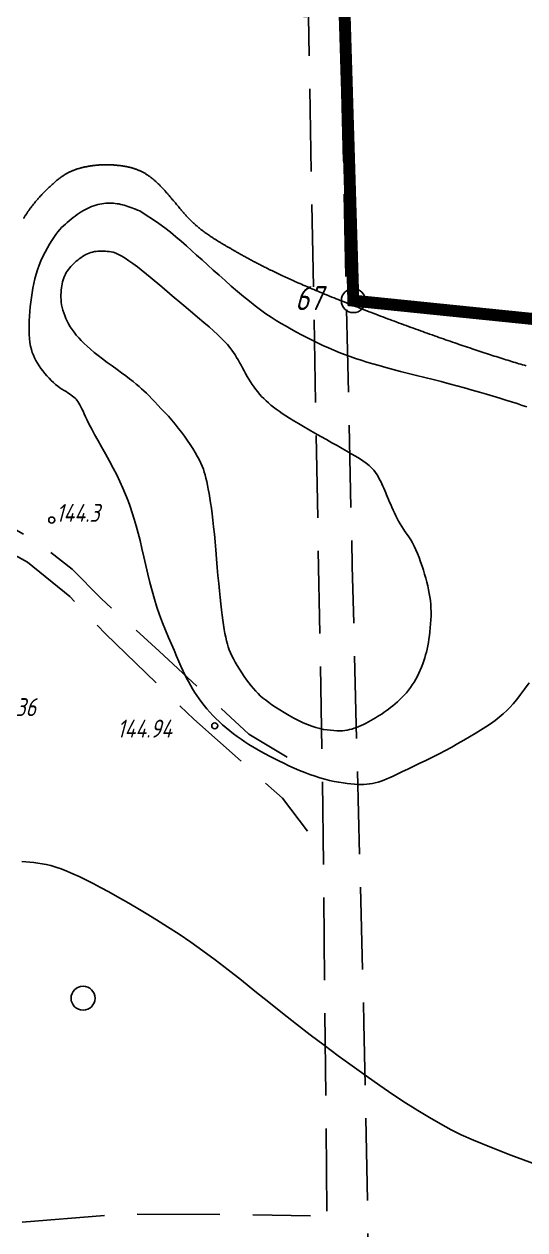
# Model space of a CAD drawing. Header units: millimetres. Extents: x 0 to 841, y 0 to 594.
# Drawn here: x 524.6 to 555, y 48.7 to 121.8 of the extents above; entities that cross this region are included whole.
import ezdxf

# ---------------------------------------------------------------- set-up
doc = ezdxf.new("R2010")
doc.units = ezdxf.units.MM
doc.linetypes.add('AHIDDEN4', pattern=[7, 5, -2])
for name, color, linetype in [('00_доповнення_топоплан', 7, 'Continuous'), ('01_Земельний_відвід_існуючий', 7, 'Continuous'), ('CONT-MNR', 7, 'Continuous'), ('СІТУАЦІЯ', 7, 'Continuous')]:
    doc.layers.add(name, color=color, linetype=linetype)
doc.styles.add('Такие дела', font='GOST_A.TTF', dxfattribs={"oblique": 15})

# ---------------------------------------------------------------- blocks, each defined once
blk = doc.blocks.new('372')
blk.add_circle((0, 0), 1)
blk = doc.blocks.new('368')
at = {"color": 0, "linetype": 'Continuous'}
blk.add_blockref('372', (0, 0), dxfattribs=at)

msp = doc.modelspace()

# ---------------------------------------------------------------- linework, layer by layer
at = {"layer": '00_доповнення_топоплан', "color": 7, "linetype": 'AHIDDEN4', "flags": 128}
for points in [[(541.533, 159.859), (541.791, 124.357), (542.674, 76.683), (543.245, 22.509)], [(545.951, 22.509), (545.192, 61.261), (544.488, 88.935), (542.934, 159.867)], [(541.718, 122.232), (527.825, 123.796), (526.773, 123.835), (525.266, 123.316), (522.811, 121.836), (512.914, 111.62), (505.821, 104.434), (505.69, 103.877), (505.969, 103.107), (507.214, 101.028), (509.081, 99.309), (512.129, 96.984), (514.099, 95.222), (517.26, 93.7), (523.207, 91.653), (525.376, 90.424), (527.504, 88.758), (529.264, 86.976), (532.776, 83.794), (538.214, 78.771), (541.837, 76.574)], [(480.369, 79.193), (489.372, 87.859), (498.928, 97.409), (501.439, 99.831), (503.071, 101.354), (503.69, 101.596), (504.362, 101.551), (505.877, 99.831), (509.725, 97.058), (511.748, 95.533), (513.881, 93.7), (516.308, 92.693), (519.88, 91.349), (522.399, 90.538), (524.794, 89.185), (527.361, 87.105), (529.527, 84.839), (534.885, 79.673), (540.254, 74.881), (541.77, 72.898)], [(480.369, 79.193), (480.326, 78.756), (480.449, 77.895), (481.696, 76.42), (485.702, 73.049), (491.375, 65.888), (492.879, 64.069), (493.81, 62.32), (494.563, 59.22), (495.205, 53.552), (496.976, 43.838), (497.212, 42.895), (497.667, 42.661), (498.383, 42.73), (503.052, 44.698), (506.454, 46.082), (511.036, 47.161), (514.076, 47.953), (517.006, 48.526), (520.508, 48.746), (523.989, 49.164), (530.43, 49.694), (536.951, 49.672), (541.958, 49.584)]]:
    msp.add_lwpolyline(points, dxfattribs=at)
at = {"layer": '00_доповнення_топоплан', "color": 30, "linetype": 'Continuous'}
for points in [[(524.551, 109.996, -0.004383), (524.643, 110.145, -0.005371), (524.731, 110.283, -0.005281), (524.824, 110.421, -0.005365), (524.919, 110.556, -0.005443), (525.015, 110.686, -0.004584), (525.117, 110.82, -0.005033), (525.213, 110.939, -0.004088), (525.319, 111.067, -0.004594), (525.415, 111.179, -0.003744), (525.522, 111.3, -0.004214), (525.618, 111.405, -0.00345), (525.725, 111.518, -0.00389), (525.821, 111.617, -0.003205), (525.926, 111.721, -0.003618), (526.02, 111.812, -0.00301), (526.12, 111.907, -0.003328), (526.211, 111.992, -0.002938), (526.303, 112.074, -0.002987), (526.394, 112.154, -0.003309), (526.478, 112.226, -0.003229), (526.565, 112.299, -0.004333), (526.642, 112.361, -0.003961), (526.726, 112.427, -0.00523), (526.8, 112.482, -0.004819), (526.88, 112.54, -0.005952), (526.952, 112.59, -0.005642), (527.029, 112.64, -0.006468), (527.1, 112.684, -0.006318), (527.175, 112.728, -0.006666), (527.247, 112.768, -0.006724), (527.32, 112.806, -0.006482), (527.395, 112.842, -0.00675), (527.467, 112.875, -0.005942), (527.545, 112.907, -0.006292), (527.619, 112.936, -0.005265), (527.7, 112.966, -0.005665), (527.776, 112.992, -0.004734), (527.86, 113.019, -0.005115), (527.939, 113.043, -0.004345), (528.025, 113.067, -0.004664), (528.106, 113.087, -0.004025), (528.194, 113.108, -0.004295), (528.277, 113.127, -0.003771), (528.366, 113.145, -0.003997), (528.45, 113.161, -0.003574), (528.54, 113.177, -0.00376), (528.625, 113.19, -0.00343), (528.715, 113.203, -0.003573), (528.801, 113.214, -0.003342), (528.889, 113.224, -0.003437), (528.975, 113.233, -0.003329), (529.063, 113.241, -0.0034), (529.149, 113.247, -0.003364), (529.236, 113.252, -0.003404), (529.321, 113.256, -0.003353), (529.407, 113.259, -0.003396), (529.493, 113.261, -0.003314), (529.578, 113.262, -0.00337), (529.663, 113.261, -0.003257), (529.749, 113.259, -0.003324), (529.833, 113.257, -0.003181), (529.919, 113.253, -0.003259), (530.002, 113.248, -0.003088), (530.088, 113.242, -0.003122), (530.172, 113.234, -0.003035), (530.254, 113.226, -0.002874), (530.342, 113.217, -0.003278), (530.423, 113.207, -0.003019), (530.511, 113.195, -0.003973), (530.591, 113.184, -0.003487), (530.681, 113.169, -0.004581), (530.76, 113.154, -0.004026), (530.85, 113.137, -0.005141), (530.93, 113.119, -0.004578), (531.019, 113.098, -0.005708), (531.098, 113.078, -0.00514), (531.185, 113.053, -0.006277), (531.264, 113.029, -0.005707), (531.35, 113, -0.006836), (531.428, 112.972, -0.006329), (531.512, 112.939, -0.007313), (531.591, 112.906, -0.007076), (531.672, 112.869, -0.007358), (531.75, 112.83, -0.007287), (531.828, 112.789, -0.006796), (531.906, 112.744, -0.007019), (531.981, 112.699, -0.006263), (532.059, 112.649, -0.006592), (532.133, 112.599, -0.005731), (532.21, 112.543, -0.006093), (532.282, 112.489, -0.005168), (532.36, 112.428, -0.005549), (532.432, 112.369, -0.004597), (532.51, 112.302, -0.004985), (532.581, 112.239, -0.004036), (532.66, 112.166, -0.004453), (532.73, 112.099, -0.003468), (532.812, 112.019, -0.003979), (532.881, 111.948, -0.002778), (532.965, 111.861, -0.003293), (533.034, 111.787, -0.002028), (533.12, 111.692, -0.002581), (533.188, 111.618, -0.001457), (533.276, 111.517, -0.001973), (533.341, 111.442, -0.00097), (533.434, 111.336, -0.00145), (533.495, 111.264, -0.000516), (533.595, 111.146, -0.000981), (533.647, 111.084, -0.000066), (533.727, 110.988, -0.000075), (533.797, 110.905, -0.000117), (533.87, 110.817, 0.000111), (533.944, 110.729, 0.000774), (533.993, 110.67, 0.000406), (534.087, 110.559, 0.001522), (534.142, 110.495, 0.00098), (534.227, 110.396, 0.00225), (534.284, 110.329, 0.001651), (534.364, 110.239, 0.002918), (534.424, 110.172, 0.002332), (534.501, 110.089, 0.003489), (534.565, 110.021, 0.002961), (534.641, 109.942, 0.003927), (534.708, 109.875, 0.003484), (534.785, 109.799, 0.0042), (534.857, 109.731, 0.00386), (534.936, 109.658, 0.004298), (535.014, 109.589, 0.004087), (535.097, 109.518, 0.004213), (535.182, 109.447, 0.004186), (535.269, 109.377, 0.003879), (535.363, 109.305, 0.003974), (535.455, 109.235, 0.003325), (535.559, 109.16, 0.003546), (535.658, 109.09, 0.002794), (535.773, 109.011, 0.003057), (535.879, 108.939, 0.002301), (536.006, 108.856, 0.002567), (536.121, 108.782, 0.001852), (536.262, 108.693, 0.002106), (536.387, 108.616, 0.001458), (536.543, 108.52, 0.001691), (536.679, 108.439, 0.00112), (536.846, 108.339, 0.001238), (536.999, 108.25, 0.000929), (537.161, 108.156, 0.000798), (537.35, 108.047, 0.001136), (537.522, 107.949, 0.000922), (537.734, 107.828, 0.001902), (537.915, 107.728, 0.001395), (538.161, 107.592, 0.002232), (538.371, 107.479, 0.001768), (538.636, 107.338, 0.002311), (538.881, 107.211, 0.001971), (539.17, 107.064, 0.002293), (539.452, 106.924, 0.002048), (539.769, 106.769, 0.002214), (540.091, 106.616, 0.002039), (540.441, 106.452, 0.002097), (540.81, 106.284, 0.002007), (541.196, 106.111, 0.00193), (541.623, 105.925, 0.001976), (542.041, 105.746, 0.001602), (542.521, 105.544, 0.001684), (542.979, 105.356, 0.001206), (543.517, 105.138, 0.001356), (543.997, 104.947, 0.001019), (544.564, 104.723, 0.001133), (545.075, 104.525, 0.000926), (545.654, 104.303, 0.000994), (546.194, 104.098, 0.000881), (546.775, 103.88, 0.000915), (547.336, 103.672, 0.00088), (547.908, 103.462, 0.000882), (548.481, 103.254, 0.000922), (549.037, 103.054, 0.000898), (549.61, 102.851, 0.001009), (550.151, 102.661, 0.000988), (550.704, 102.47, 0.001107), (551.22, 102.294, 0.001083), (551.749, 102.116, 0.001162), (552.244, 101.952, 0.001155), (552.743, 101.789, 0.001212), (553.218, 101.636, 0.001218), (553.692, 101.487, 0.001261), (554.147, 101.346, 0.001275), (554.597, 101.208, 0.0013), (555.034, 101.078, 0.001324)], [(562.923, 99.149, -0.000002), (563.276, 99.074, -0.000628)]]:
    msp.add_lwpolyline(points, format="xyb", dxfattribs=at)
for points in [[(555.206, 81.882), (554.941, 81.499), (554.693, 81.158), (554.462, 80.859), (554.248, 80.601), (554.051, 80.385), (553.853, 80.19), (553.636, 79.993), (553.401, 79.796), (553.147, 79.598), (552.874, 79.399), (552.582, 79.199), (552.272, 78.998), (551.943, 78.796), (551.601, 78.594), (551.249, 78.392), (550.888, 78.19), (550.519, 77.987), (550.14, 77.785), (549.752, 77.583), (549.356, 77.381), (548.95, 77.179), (548.554, 76.984), (548.187, 76.805), (547.849, 76.642), (547.54, 76.494), (547.259, 76.362), (547.007, 76.246), (546.785, 76.145), (546.591, 76.059), (546.411, 75.986), (546.234, 75.921), (546.057, 75.865), (545.882, 75.818), (545.708, 75.779), (545.536, 75.75), (545.364, 75.728), (545.194, 75.716), (545.018, 75.712), (544.828, 75.715), (544.624, 75.727), (544.406, 75.746), (544.174, 75.773), (543.929, 75.808), (543.669, 75.851), (543.396, 75.901), (543.113, 75.962), (542.825, 76.034), (542.53, 76.117), (542.23, 76.212), (541.924, 76.319), (541.612, 76.437), (541.295, 76.567), (540.972, 76.708), (540.651, 76.855), (540.341, 77.001), (540.04, 77.145), (539.751, 77.289), (539.471, 77.432), (539.203, 77.574), (538.944, 77.715), (538.696, 77.856), (538.454, 77.998), (538.215, 78.146), (537.979, 78.3), (537.746, 78.459), (537.516, 78.624), (537.288, 78.794), (537.063, 78.969), (536.841, 79.151), (536.624, 79.336), (536.417, 79.523), (536.218, 79.712), (536.028, 79.904), (535.847, 80.098), (535.675, 80.294), (535.512, 80.492), (535.358, 80.693), (535.21, 80.896), (535.069, 81.101), (534.933, 81.308), (534.802, 81.518), (534.677, 81.731), (534.558, 81.946), (534.444, 82.163), (534.336, 82.382), (534.225, 82.617), (534.104, 82.881), (533.973, 83.173), (533.832, 83.494), (533.681, 83.844), (533.519, 84.222), (533.348, 84.628), (533.166, 85.064), (532.984, 85.519), (532.811, 85.984), (532.647, 86.459), (532.492, 86.945), (532.347, 87.441), (532.211, 87.947), (532.084, 88.464), (531.967, 88.991), (531.853, 89.512), (531.738, 90.012), (531.622, 90.489), (531.505, 90.945), (531.387, 91.378), (531.267, 91.79), (531.146, 92.18), (531.023, 92.548), (530.892, 92.91), (530.745, 93.283), (530.581, 93.667), (530.402, 94.062), (530.206, 94.468), (529.993, 94.885), (529.765, 95.312), (529.52, 95.751), (529.279, 96.177), (529.061, 96.568), (528.866, 96.924), (528.694, 97.245), (528.545, 97.53), (528.419, 97.781), (528.316, 97.996), (528.236, 98.175), (528.168, 98.331), (528.102, 98.474), (528.038, 98.604), (527.975, 98.721), (527.914, 98.826), (527.854, 98.917), (527.796, 98.996), (527.74, 99.061), (527.68, 99.121), (527.611, 99.183), (527.534, 99.246), (527.447, 99.312), (527.352, 99.378), (527.248, 99.447), (527.136, 99.517), (527.014, 99.588), (526.888, 99.666), (526.761, 99.752), (526.632, 99.849), (526.503, 99.955), (526.372, 100.07), (526.24, 100.195), (526.108, 100.329), (525.974, 100.473), (525.844, 100.623), (525.721, 100.774), (525.607, 100.927), (525.5, 101.083), (525.402, 101.239), (525.311, 101.398), (525.228, 101.559), (525.153, 101.721), (525.087, 101.892), (525.031, 102.078), (524.984, 102.279), (524.947, 102.495), (524.92, 102.726), (524.902, 102.973), (524.894, 103.235), (524.896, 103.512), (524.905, 103.796), (524.92, 104.081), (524.94, 104.365), (524.965, 104.649), (524.996, 104.934), (525.033, 105.218), (525.075, 105.503), (525.122, 105.787), (525.177, 106.07), (525.243, 106.35), (525.32, 106.628), (525.408, 106.902), (525.507, 107.173), (525.616, 107.442), (525.736, 107.707), (525.867, 107.97), (526.002, 108.221), (526.134, 108.454), (526.263, 108.668), (526.39, 108.862), (526.513, 109.038), (526.634, 109.195), (526.751, 109.332), (526.866, 109.451), (526.981, 109.559), (527.096, 109.664), (527.212, 109.767), (527.33, 109.867), (527.449, 109.965), (527.569, 110.06), (527.691, 110.153), (527.813, 110.243), (527.937, 110.329), (528.06, 110.409), (528.185, 110.484), (528.31, 110.552), (528.436, 110.615), (528.562, 110.673), (528.688, 110.724), (528.815, 110.77), (528.942, 110.81), (529.067, 110.844), (529.19, 110.873), (529.311, 110.897), (529.431, 110.915), (529.549, 110.928), (529.665, 110.935), (529.779, 110.937), (529.893, 110.934), (530.005, 110.927), (530.117, 110.917), (530.228, 110.902), (530.339, 110.885), (530.448, 110.863), (530.558, 110.837), (530.666, 110.808), (530.775, 110.776), (530.887, 110.74), (531, 110.701), (531.116, 110.659), (531.234, 110.615), (531.354, 110.567), (531.476, 110.516), (531.601, 110.461)], [(531.601, 110.461), (531.999, 110.21), (532.385, 109.956), (532.757, 109.698), (533.117, 109.437), (533.464, 109.172), (533.798, 108.903), (534.12, 108.631), (534.428, 108.356), (534.735, 108.076), (535.052, 107.788), (535.378, 107.492), (535.714, 107.19), (536.06, 106.88), (536.415, 106.563), (536.781, 106.239), (537.155, 105.908), (537.53, 105.582), (537.895, 105.275), (538.25, 104.987), (538.595, 104.719), (538.929, 104.469), (539.254, 104.238), (539.569, 104.027), (539.874, 103.834), (540.176, 103.652), (540.481, 103.474), (540.789, 103.298), (541.101, 103.126), (541.416, 102.957), (541.735, 102.791), (542.057, 102.629), (542.382, 102.469), (542.709, 102.315), (543.038, 102.167), (543.366, 102.025), (543.696, 101.89), (544.026, 101.762), (544.357, 101.64), (544.688, 101.525), (545.021, 101.417), (545.364, 101.31), (545.73, 101.201), (546.118, 101.09), (546.529, 100.976), (546.961, 100.86), (547.415, 100.741), (547.892, 100.62), (548.391, 100.497), (548.897, 100.372), (549.394, 100.247), (549.883, 100.121), (550.363, 99.995), (550.834, 99.869), (551.297, 99.742), (551.751, 99.614), (552.197, 99.487), (552.629, 99.361), (553.04, 99.238), (553.431, 99.12), (553.802, 99.006), (554.152, 98.895), (554.483, 98.789), (554.793, 98.686), (555.083, 98.587)], [(531.46, 107.081), (532.232, 106.443), (532.938, 105.857), (533.579, 105.322), (534.156, 104.841), (534.666, 104.411), (535.112, 104.034), (535.493, 103.708), (535.808, 103.436), (536.078, 103.195), (536.325, 102.968), (536.547, 102.754), (536.745, 102.553), (536.918, 102.366), (537.067, 102.191), (537.192, 102.03), (537.293, 101.882), (537.382, 101.738), (537.472, 101.59), (537.562, 101.438), (537.653, 101.281), (537.745, 101.12), (537.837, 100.955), (537.93, 100.786), (538.024, 100.612), (538.119, 100.439), (538.218, 100.27), (538.319, 100.106), (538.424, 99.948), (538.531, 99.794), (538.642, 99.645), (538.755, 99.501), (538.872, 99.361), (538.994, 99.225), (539.123, 99.091), (539.26, 98.959), (539.404, 98.829), (539.555, 98.7), (539.714, 98.573), (539.88, 98.448), (540.054, 98.325), (540.243, 98.198), (540.455, 98.06), (540.692, 97.911), (540.951, 97.752), (541.234, 97.582), (541.541, 97.401), (541.871, 97.21), (542.225, 97.008), (542.584, 96.805), (542.927, 96.61), (543.256, 96.423), (543.571, 96.244), (543.87, 96.074), (544.156, 95.911), (544.426, 95.757), (544.682, 95.611), (544.92, 95.468), (545.136, 95.327), (545.332, 95.185), (545.507, 95.044), (545.66, 94.903), (545.792, 94.762), (545.904, 94.622), (545.994, 94.481), (546.072, 94.342), (546.146, 94.203), (546.217, 94.066), (546.284, 93.93), (546.348, 93.794), (546.409, 93.66), (546.465, 93.527), (546.519, 93.395), (546.572, 93.26), (546.629, 93.121), (546.689, 92.976), (546.753, 92.826), (546.82, 92.671), (546.891, 92.51), (546.965, 92.345), (547.042, 92.174), (547.123, 92.001), (547.209, 91.832), (547.299, 91.665), (547.393, 91.501), (547.492, 91.339), (547.594, 91.18), (547.701, 91.024), (547.813, 90.87), (547.925, 90.711), (548.034, 90.538), (548.141, 90.351), (548.245, 90.151), (548.346, 89.937), (548.444, 89.709), (548.539, 89.467), (548.632, 89.212), (548.721, 88.952), (548.802, 88.699), (548.878, 88.45), (548.947, 88.208), (549.01, 87.972), (549.067, 87.741), (549.117, 87.515), (549.161, 87.296), (549.197, 87.078), (549.227, 86.855), (549.248, 86.629), (549.262, 86.4), (549.269, 86.166), (549.267, 85.929), (549.258, 85.688), (549.242, 85.444), (549.22, 85.202), (549.195, 84.968), (549.168, 84.742), (549.137, 84.525), (549.103, 84.317), (549.067, 84.116), (549.027, 83.924), (548.985, 83.741), (548.938, 83.561), (548.884, 83.38), (548.825, 83.199), (548.759, 83.016), (548.688, 82.833), (548.61, 82.649), (548.526, 82.464), (548.436, 82.279), (548.34, 82.095), (548.238, 81.918), (548.13, 81.748), (548.016, 81.583), (547.896, 81.424), (547.771, 81.272), (547.639, 81.126), (547.501, 80.986), (547.362, 80.852), (547.223, 80.724), (547.086, 80.603), (546.951, 80.488), (546.817, 80.38), (546.685, 80.277), (546.554, 80.182), (546.424, 80.092), (546.295, 80.006), (546.163, 79.921), (546.028, 79.837), (545.892, 79.754), (545.753, 79.672), (545.612, 79.59), (545.469, 79.51), (545.324, 79.43), (545.178, 79.355), (545.033, 79.285), (544.889, 79.223), (544.746, 79.167), (544.605, 79.118), (544.464, 79.076), (544.324, 79.04), (544.186, 79.011), (544.043, 78.989), (543.889, 78.975), (543.725, 78.969), (543.55, 78.971), (543.365, 78.98), (543.169, 78.998), (542.963, 79.023), (542.746, 79.056), (542.52, 79.102), (542.283, 79.165), (542.036, 79.245), (541.78, 79.342), (541.513, 79.457), (541.236, 79.588), (540.95, 79.737), (540.654, 79.903), (540.363, 80.074), (540.093, 80.239), (539.843, 80.397), (539.615, 80.549), (539.408, 80.695), (539.221, 80.835), (539.056, 80.968), (538.911, 81.095), (538.776, 81.225), (538.64, 81.368), (538.502, 81.523), (538.362, 81.69), (538.22, 81.87), (538.077, 82.062), (537.932, 82.267), (537.786, 82.484), (537.644, 82.704), (537.514, 82.917), (537.395, 83.123), (537.288, 83.322), (537.192, 83.513), (537.107, 83.698), (537.034, 83.876), (536.973, 84.048), (536.918, 84.224), (536.865, 84.419), (536.815, 84.632), (536.766, 84.863), (536.72, 85.113), (536.676, 85.38), (536.633, 85.666), (536.593, 85.97), (536.554, 86.297), (536.514, 86.654), (536.474, 87.039), (536.432, 87.453), (536.39, 87.895), (536.347, 88.367), (536.304, 88.867), (536.26, 89.396), (536.215, 89.924), (536.171, 90.422), (536.126, 90.889), (536.081, 91.327), (536.036, 91.734), (535.99, 92.11), (535.945, 92.457), (535.899, 92.773), (535.854, 93.065), (535.807, 93.341), (535.76, 93.6), (535.713, 93.842), (535.665, 94.068), (535.617, 94.276), (535.568, 94.468), (535.519, 94.643), (535.462, 94.815), (535.391, 94.998), (535.305, 95.191), (535.204, 95.395), (535.089, 95.61), (534.959, 95.835), (534.815, 96.071), (534.656, 96.317), (534.486, 96.568), (534.31, 96.816), (534.128, 97.062), (533.94, 97.305), (533.745, 97.546), (533.544, 97.785), (533.337, 98.021), (533.124, 98.256), (532.912, 98.482), (532.71, 98.695), (532.519, 98.894), (532.337, 99.081), (532.165, 99.254), (532.003, 99.414), (531.85, 99.56), (531.708, 99.693), (531.56, 99.825), (531.391, 99.969), (531.201, 100.124), (530.989, 100.291), (530.756, 100.469), (530.502, 100.658), (530.227, 100.859), (529.931, 101.071), (529.633, 101.286), (529.353, 101.494), (529.092, 101.696), (528.848, 101.892), (528.623, 102.081), (528.416, 102.264), (528.227, 102.44), (528.057, 102.611), (527.901, 102.778), (527.756, 102.945), (527.622, 103.113), (527.5, 103.281), (527.388, 103.449), (527.288, 103.617), (527.199, 103.786), (527.121, 103.956), (527.053, 104.124), (526.994, 104.29), (526.943, 104.453), (526.902, 104.614), (526.869, 104.772), (526.845, 104.928), (526.83, 105.082), (526.824, 105.233), (526.824, 105.381), (526.83, 105.524), (526.84, 105.664), (526.855, 105.798), (526.874, 105.929), (526.899, 106.055), (526.928, 106.177), (526.962, 106.295), (527.001, 106.408), (527.045, 106.518), (527.094, 106.624), (527.149, 106.725), (527.209, 106.823), (527.274, 106.917), (527.345, 107.006), (527.42, 107.092), (527.5, 107.175), (527.582, 107.256), (527.667, 107.334), (527.755, 107.411), (527.845, 107.486), (527.938, 107.558), (528.034, 107.629), (528.132, 107.697), (528.233, 107.761), (528.334, 107.818), (528.436, 107.868), (528.539, 107.911), (528.643, 107.946), (528.748, 107.975), (528.854, 107.997), (528.96, 108.012), (529.068, 108.021), (529.178, 108.027), (529.289, 108.029), (529.402, 108.027), (529.517, 108.022), (529.633, 108.014), (529.75, 108.001), (529.87, 107.986), (530, 107.956), (530.15, 107.902), (530.319, 107.825), (530.508, 107.724), (530.716, 107.599), (530.945, 107.45), (531.193, 107.278), (531.46, 107.081)], [(555.63, 52.691), (554.096, 53.263), (552.83, 53.754), (551.831, 54.164), (551.1, 54.493), (550.487, 54.802), (549.843, 55.149), (549.168, 55.536), (548.462, 55.963), (547.724, 56.428), (546.954, 56.933), (546.154, 57.477), (545.322, 58.061), (544.475, 58.669), (543.63, 59.287), (542.786, 59.914), (541.944, 60.552), (541.103, 61.199), (540.264, 61.856), (539.426, 62.523), (538.59, 63.2), (537.766, 63.864), (536.964, 64.492), (536.185, 65.085), (535.429, 65.642), (534.695, 66.164), (533.984, 66.651), (533.295, 67.102), (532.629, 67.517), (531.989, 67.903), (531.378, 68.265), (530.798, 68.604), (530.247, 68.918), (529.725, 69.209), (529.233, 69.476), (528.771, 69.719), (528.339, 69.938), (527.932, 70.134), (527.546, 70.31), (527.182, 70.464), (526.839, 70.597), (526.517, 70.709), (526.217, 70.8), (525.938, 70.87), (525.681, 70.918), (525.434, 70.954), (525.187, 70.985), (524.94, 71.011), (524.693, 71.032), (524.447, 71.049)]]:
    msp.add_lwpolyline(points, dxfattribs=at)
at = {"layer": '00_доповнення_топоплан', "color": 7, "linetype": 'Continuous'}
for centre in [(526.264, 91.738), (536.15, 79.27)]:
    msp.add_circle(centre, 0.181, dxfattribs=at)
at = {"layer": '01_Земельний_відвід_існуючий', "color": 2, "linetype": 'Continuous', "lineweight": 50, "const_width": 0.726}
msp.add_lwpolyline([(634.016, 95.913), (544.554, 105.028), (542.565, 170.375), (528.009, 466.547), (568.226, 467.131)], dxfattribs=at)
at = {"layer": '01_Земельний_відвід_існуючий', "color": 7, "linetype": 'Continuous', "lineweight": -3}
msp.add_circle((544.554, 105.028), 0.726, dxfattribs=at)
at = {"layer": 'CONT-MNR', "color": 30, "linetype": 'Continuous', "flags": 128}
for points in [[(555.206, 81.882), (554.941, 81.499), (554.693, 81.158), (554.462, 80.859), (554.248, 80.601), (554.051, 80.385), (553.853, 80.19), (553.636, 79.993), (553.401, 79.796), (553.147, 79.598), (552.874, 79.399), (552.582, 79.199), (552.272, 78.998), (551.943, 78.796), (551.601, 78.594), (551.249, 78.392), (550.888, 78.19), (550.519, 77.987), (550.14, 77.785), (549.752, 77.583), (549.356, 77.381), (548.95, 77.179), (548.554, 76.984), (548.187, 76.805), (547.849, 76.642), (547.54, 76.494), (547.259, 76.362), (547.007, 76.246), (546.785, 76.145), (546.591, 76.059), (546.411, 75.986), (546.234, 75.921), (546.057, 75.865), (545.882, 75.818), (545.708, 75.779), (545.536, 75.75), (545.364, 75.728), (545.194, 75.716), (545.018, 75.712), (544.828, 75.715), (544.624, 75.727), (544.406, 75.746), (544.174, 75.773), (543.929, 75.808), (543.669, 75.851), (543.396, 75.901), (543.113, 75.962), (542.825, 76.034), (542.53, 76.117), (542.23, 76.212), (541.924, 76.319), (541.612, 76.437), (541.295, 76.567), (540.972, 76.708), (540.651, 76.855), (540.341, 77.001), (540.04, 77.145), (539.751, 77.289), (539.471, 77.432), (539.203, 77.574), (538.944, 77.715), (538.696, 77.856), (538.454, 77.998), (538.215, 78.146), (537.979, 78.3), (537.746, 78.459), (537.516, 78.624), (537.288, 78.794), (537.063, 78.969), (536.841, 79.151), (536.624, 79.336), (536.417, 79.523), (536.218, 79.712), (536.028, 79.904), (535.847, 80.098), (535.675, 80.294), (535.512, 80.492), (535.358, 80.693), (535.21, 80.896), (535.069, 81.101), (534.933, 81.308), (534.802, 81.518), (534.677, 81.731), (534.558, 81.946), (534.444, 82.163), (534.336, 82.382), (534.225, 82.617), (534.104, 82.881), (533.973, 83.173), (533.832, 83.494), (533.681, 83.844), (533.519, 84.222), (533.348, 84.628), (533.166, 85.064), (532.984, 85.519), (532.811, 85.984), (532.647, 86.459), (532.492, 86.945), (532.347, 87.441), (532.211, 87.947), (532.084, 88.464), (531.967, 88.991), (531.853, 89.512), (531.738, 90.012), (531.622, 90.489), (531.505, 90.945), (531.387, 91.378), (531.267, 91.79), (531.146, 92.18), (531.023, 92.548), (530.892, 92.91), (530.745, 93.283), (530.581, 93.667), (530.402, 94.062), (530.206, 94.468), (529.993, 94.885), (529.765, 95.312), (529.52, 95.751), (529.279, 96.177), (529.061, 96.568), (528.866, 96.924), (528.694, 97.245), (528.545, 97.53), (528.419, 97.781), (528.316, 97.996), (528.236, 98.175), (528.168, 98.331), (528.102, 98.474), (528.038, 98.604), (527.975, 98.721), (527.914, 98.826), (527.854, 98.917), (527.796, 98.996), (527.74, 99.061), (527.68, 99.121), (527.611, 99.183), (527.534, 99.246), (527.447, 99.312), (527.352, 99.378), (527.248, 99.447), (527.136, 99.517), (527.014, 99.588), (526.888, 99.666), (526.761, 99.752), (526.632, 99.849), (526.503, 99.955), (526.372, 100.07), (526.24, 100.195), (526.108, 100.329), (525.974, 100.473), (525.844, 100.623), (525.721, 100.774), (525.607, 100.927), (525.5, 101.083), (525.402, 101.239), (525.311, 101.398), (525.228, 101.559), (525.153, 101.721), (525.087, 101.892), (525.031, 102.078), (524.984, 102.279), (524.947, 102.495), (524.92, 102.726), (524.902, 102.973), (524.894, 103.235), (524.896, 103.512), (524.905, 103.796), (524.92, 104.081), (524.94, 104.365), (524.965, 104.649), (524.996, 104.934), (525.033, 105.218), (525.075, 105.503), (525.122, 105.787), (525.177, 106.07), (525.243, 106.35), (525.32, 106.628), (525.408, 106.902), (525.507, 107.173), (525.616, 107.442), (525.736, 107.707), (525.867, 107.97), (526.002, 108.221), (526.134, 108.454), (526.263, 108.668), (526.39, 108.862), (526.513, 109.038), (526.634, 109.195), (526.751, 109.332), (526.866, 109.451), (526.981, 109.559), (527.096, 109.664), (527.212, 109.767), (527.33, 109.867), (527.449, 109.965), (527.569, 110.06), (527.691, 110.153), (527.813, 110.243), (527.937, 110.329), (528.06, 110.409), (528.185, 110.484), (528.31, 110.552), (528.436, 110.615), (528.562, 110.673), (528.688, 110.724), (528.815, 110.77), (528.942, 110.81), (529.067, 110.844), (529.19, 110.873), (529.311, 110.897), (529.431, 110.915), (529.549, 110.928), (529.665, 110.935), (529.779, 110.937), (529.893, 110.934), (530.005, 110.927), (530.117, 110.917), (530.228, 110.902), (530.339, 110.885), (530.448, 110.863), (530.558, 110.837), (530.666, 110.808), (530.775, 110.776), (530.887, 110.74), (531, 110.701), (531.116, 110.659), (531.234, 110.615), (531.354, 110.567), (531.476, 110.516), (531.601, 110.461)], [(531.601, 110.461), (531.999, 110.21), (532.385, 109.956), (532.757, 109.698), (533.117, 109.437), (533.464, 109.172), (533.798, 108.903), (534.12, 108.631), (534.428, 108.356), (534.735, 108.076), (535.052, 107.788), (535.378, 107.492), (535.714, 107.19), (536.06, 106.88), (536.415, 106.563), (536.781, 106.239), (537.155, 105.908), (537.53, 105.582), (537.895, 105.275), (538.25, 104.987), (538.595, 104.719), (538.929, 104.469), (539.254, 104.238), (539.569, 104.027), (539.874, 103.834), (540.176, 103.652), (540.481, 103.474), (540.789, 103.298), (541.101, 103.126), (541.416, 102.957), (541.735, 102.791), (542.057, 102.629), (542.382, 102.469), (542.709, 102.315), (543.038, 102.167), (543.366, 102.025), (543.696, 101.89), (544.026, 101.762), (544.357, 101.64), (544.688, 101.525), (545.021, 101.417), (545.364, 101.31), (545.73, 101.201), (546.118, 101.09), (546.529, 100.976), (546.961, 100.86), (547.415, 100.741), (547.892, 100.62), (548.391, 100.497), (548.897, 100.372), (549.394, 100.247), (549.883, 100.121), (550.363, 99.995), (550.834, 99.869), (551.297, 99.742), (551.751, 99.614), (552.197, 99.487), (552.629, 99.361), (553.04, 99.238), (553.431, 99.12), (553.802, 99.006), (554.152, 98.895), (554.483, 98.789), (554.793, 98.686), (555.083, 98.587)], [(531.46, 107.081), (532.232, 106.443), (532.938, 105.857), (533.579, 105.322), (534.156, 104.841), (534.666, 104.411), (535.112, 104.034), (535.493, 103.708), (535.808, 103.436), (536.078, 103.195), (536.325, 102.968), (536.547, 102.754), (536.745, 102.553), (536.918, 102.366), (537.067, 102.191), (537.192, 102.03), (537.293, 101.882), (537.382, 101.738), (537.472, 101.59), (537.562, 101.438), (537.653, 101.281), (537.745, 101.12), (537.837, 100.955), (537.93, 100.786), (538.024, 100.612), (538.119, 100.439), (538.218, 100.27), (538.319, 100.106), (538.424, 99.948), (538.531, 99.794), (538.642, 99.645), (538.755, 99.501), (538.872, 99.361), (538.994, 99.225), (539.123, 99.091), (539.26, 98.959), (539.404, 98.829), (539.555, 98.7), (539.714, 98.573), (539.88, 98.448), (540.054, 98.325), (540.243, 98.198), (540.455, 98.06), (540.692, 97.911), (540.951, 97.752), (541.234, 97.582), (541.541, 97.401), (541.871, 97.21), (542.225, 97.008), (542.584, 96.805), (542.927, 96.61), (543.256, 96.423), (543.571, 96.244), (543.87, 96.074), (544.156, 95.911), (544.426, 95.757), (544.682, 95.611), (544.92, 95.468), (545.136, 95.327), (545.332, 95.185), (545.507, 95.044), (545.66, 94.903), (545.792, 94.762), (545.904, 94.622), (545.994, 94.481), (546.072, 94.342), (546.146, 94.203), (546.217, 94.066), (546.284, 93.93), (546.348, 93.794), (546.409, 93.66), (546.465, 93.527), (546.519, 93.395), (546.572, 93.26), (546.629, 93.121), (546.689, 92.976), (546.753, 92.826), (546.82, 92.671), (546.891, 92.51), (546.965, 92.345), (547.042, 92.174), (547.123, 92.001), (547.209, 91.832), (547.299, 91.665), (547.393, 91.501), (547.492, 91.339), (547.594, 91.18), (547.701, 91.024), (547.813, 90.87), (547.925, 90.711), (548.034, 90.538), (548.141, 90.351), (548.245, 90.151), (548.346, 89.937), (548.444, 89.709), (548.539, 89.467), (548.632, 89.212), (548.721, 88.952), (548.802, 88.699), (548.878, 88.45), (548.947, 88.208), (549.01, 87.972), (549.067, 87.741), (549.117, 87.515), (549.161, 87.296), (549.197, 87.078), (549.227, 86.855), (549.248, 86.629), (549.262, 86.4), (549.269, 86.166), (549.267, 85.929), (549.258, 85.688), (549.242, 85.444), (549.22, 85.202), (549.195, 84.968), (549.168, 84.742), (549.137, 84.525), (549.103, 84.317), (549.067, 84.116), (549.027, 83.924), (548.985, 83.741), (548.938, 83.561), (548.884, 83.38), (548.825, 83.199), (548.759, 83.016), (548.688, 82.833), (548.61, 82.649), (548.526, 82.464), (548.436, 82.279), (548.34, 82.095), (548.238, 81.918), (548.13, 81.748), (548.016, 81.583), (547.896, 81.424), (547.771, 81.272), (547.639, 81.126), (547.501, 80.986), (547.362, 80.852), (547.223, 80.724), (547.086, 80.603), (546.951, 80.488), (546.817, 80.38), (546.685, 80.277), (546.554, 80.182), (546.424, 80.092), (546.295, 80.006), (546.163, 79.921), (546.028, 79.837), (545.892, 79.754), (545.753, 79.672), (545.612, 79.59), (545.469, 79.51), (545.324, 79.43), (545.178, 79.355), (545.033, 79.285), (544.889, 79.223), (544.746, 79.167), (544.605, 79.118), (544.464, 79.076), (544.324, 79.04), (544.186, 79.011), (544.043, 78.989), (543.889, 78.975), (543.725, 78.969), (543.55, 78.971), (543.365, 78.98), (543.169, 78.998), (542.963, 79.023), (542.746, 79.056), (542.52, 79.102), (542.283, 79.165), (542.036, 79.245), (541.78, 79.342), (541.513, 79.457), (541.236, 79.588), (540.95, 79.737), (540.654, 79.903), (540.363, 80.074), (540.093, 80.239), (539.843, 80.397), (539.615, 80.549), (539.408, 80.695), (539.221, 80.835), (539.056, 80.968), (538.911, 81.095), (538.776, 81.225), (538.64, 81.368), (538.502, 81.523), (538.362, 81.69), (538.22, 81.87), (538.077, 82.062), (537.932, 82.267), (537.786, 82.484), (537.644, 82.704), (537.514, 82.917), (537.395, 83.123), (537.288, 83.322), (537.192, 83.513), (537.107, 83.698), (537.034, 83.876), (536.973, 84.048), (536.918, 84.224), (536.865, 84.419), (536.815, 84.632), (536.766, 84.863), (536.72, 85.113), (536.676, 85.38), (536.633, 85.666), (536.593, 85.97), (536.554, 86.297), (536.514, 86.654), (536.474, 87.039), (536.432, 87.453), (536.39, 87.895), (536.347, 88.367), (536.304, 88.867), (536.26, 89.396), (536.215, 89.924), (536.171, 90.422), (536.126, 90.889), (536.081, 91.327), (536.036, 91.734), (535.99, 92.11), (535.945, 92.457), (535.899, 92.773), (535.854, 93.065), (535.807, 93.341), (535.76, 93.6), (535.713, 93.842), (535.665, 94.068), (535.617, 94.276), (535.568, 94.468), (535.519, 94.643), (535.462, 94.815), (535.391, 94.998), (535.305, 95.191), (535.204, 95.395), (535.089, 95.61), (534.959, 95.835), (534.815, 96.071), (534.656, 96.317), (534.486, 96.568), (534.31, 96.816), (534.128, 97.062), (533.94, 97.305), (533.745, 97.546), (533.544, 97.785), (533.337, 98.021), (533.124, 98.256), (532.912, 98.482), (532.71, 98.695), (532.519, 98.894), (532.337, 99.081), (532.165, 99.254), (532.003, 99.414), (531.85, 99.56), (531.708, 99.693), (531.56, 99.825), (531.391, 99.969), (531.201, 100.124), (530.989, 100.291), (530.756, 100.469), (530.502, 100.658), (530.227, 100.859), (529.931, 101.071), (529.633, 101.286), (529.353, 101.494), (529.092, 101.696), (528.848, 101.892), (528.623, 102.081), (528.416, 102.264), (528.227, 102.44), (528.057, 102.611), (527.901, 102.778), (527.756, 102.945), (527.622, 103.113), (527.5, 103.281), (527.388, 103.449), (527.288, 103.617), (527.199, 103.786), (527.121, 103.956), (527.053, 104.124), (526.994, 104.29), (526.943, 104.453), (526.902, 104.614), (526.869, 104.772), (526.845, 104.928), (526.83, 105.082), (526.824, 105.233), (526.824, 105.381), (526.83, 105.524), (526.84, 105.664), (526.855, 105.798), (526.874, 105.929), (526.899, 106.055), (526.928, 106.177), (526.962, 106.295), (527.001, 106.408), (527.045, 106.518), (527.094, 106.624), (527.149, 106.725), (527.209, 106.823), (527.274, 106.917), (527.345, 107.006), (527.42, 107.092), (527.5, 107.175), (527.582, 107.256), (527.667, 107.334), (527.755, 107.411), (527.845, 107.486), (527.938, 107.558), (528.034, 107.629), (528.132, 107.697), (528.233, 107.761), (528.334, 107.818), (528.436, 107.868), (528.539, 107.911), (528.643, 107.946), (528.748, 107.975), (528.854, 107.997), (528.96, 108.012), (529.068, 108.021), (529.178, 108.027), (529.289, 108.029), (529.402, 108.027), (529.517, 108.022), (529.633, 108.014), (529.75, 108.001), (529.87, 107.986), (530, 107.956), (530.15, 107.902), (530.319, 107.825), (530.508, 107.724), (530.716, 107.599), (530.945, 107.45), (531.193, 107.278), (531.46, 107.081)], [(555.63, 52.691), (554.096, 53.263), (552.83, 53.754), (551.831, 54.164), (551.1, 54.493), (550.487, 54.802), (549.843, 55.149), (549.168, 55.536), (548.462, 55.963), (547.724, 56.428), (546.954, 56.933), (546.154, 57.477), (545.322, 58.061), (544.475, 58.669), (543.63, 59.287), (542.786, 59.914), (541.944, 60.552), (541.103, 61.199), (540.264, 61.856), (539.426, 62.523), (538.59, 63.2), (537.766, 63.864), (536.964, 64.492), (536.185, 65.085), (535.429, 65.642), (534.695, 66.164), (533.984, 66.651), (533.295, 67.102), (532.629, 67.517), (531.989, 67.903), (531.378, 68.265), (530.798, 68.604), (530.247, 68.918), (529.725, 69.209), (529.233, 69.476), (528.771, 69.719), (528.339, 69.938), (527.932, 70.134), (527.546, 70.31), (527.182, 70.464), (526.839, 70.597), (526.517, 70.709), (526.217, 70.8), (525.938, 70.87), (525.681, 70.918), (525.434, 70.954), (525.187, 70.985), (524.94, 71.011), (524.693, 71.032), (524.447, 71.049)]]:
    msp.add_lwpolyline(points, dxfattribs=at)
at = {"layer": 'СІТУАЦІЯ', "color": 7, "linetype": 'AHIDDEN4', "flags": 128}
for points in [[(541.533, 159.859), (541.791, 124.357), (542.674, 76.683), (543.245, 22.509)], [(545.951, 22.509), (545.192, 61.261), (544.488, 88.935), (542.934, 159.867)], [(541.718, 122.232), (527.825, 123.796), (526.773, 123.835), (525.266, 123.316), (522.811, 121.836), (512.914, 111.62), (505.821, 104.434), (505.69, 103.877), (505.969, 103.107), (507.214, 101.028), (509.081, 99.309), (512.129, 96.984), (514.099, 95.222), (517.26, 93.7), (523.207, 91.653), (525.376, 90.424), (527.504, 88.758), (529.264, 86.976), (532.776, 83.794), (538.214, 78.771), (541.837, 76.574)], [(480.369, 79.193), (489.372, 87.859), (498.928, 97.409), (501.439, 99.831), (503.071, 101.354), (503.69, 101.596), (504.362, 101.551), (505.877, 99.831), (509.725, 97.058), (511.748, 95.533), (513.881, 93.7), (516.308, 92.693), (519.88, 91.349), (522.399, 90.538), (524.794, 89.185), (527.361, 87.105), (529.527, 84.839), (534.885, 79.673), (540.254, 74.881), (541.77, 72.898)], [(480.369, 79.193), (480.326, 78.756), (480.449, 77.895), (481.696, 76.42), (485.702, 73.049), (491.375, 65.888), (492.879, 64.069), (493.81, 62.32), (494.563, 59.22), (495.205, 53.552), (496.976, 43.838), (497.212, 42.895), (497.667, 42.661), (498.383, 42.73), (503.052, 44.698), (506.454, 46.082), (511.036, 47.161), (514.076, 47.953), (517.006, 48.526), (520.508, 48.746), (523.989, 49.164), (530.43, 49.694), (536.951, 49.672), (541.958, 49.584)]]:
    msp.add_lwpolyline(points, dxfattribs=at)

# ---------------------------------------------------------------- block references
at = {"layer": '00_доповнення_топоплан', "color": 0, "linetype": 'Continuous', "xscale": 0.7260000000000001, "yscale": 0.7260000000000001, "zscale": 0.7260000000000001}
msp.add_blockref('368', (528.166, 62.765), dxfattribs=at)

# ---------------------------------------------------------------- texts
at = {"layer": '00_доповнення_топоплан', "color": 7, "linetype": 'Continuous', "style": 'Такие дела', "oblique": 15}
for s, p in [('144.3', (526.53, 91.626)), ('144.36', (522.041, 79.855)), ('144.94', (530.23, 78.556))]:
    msp.add_text(s, height=1.089, dxfattribs=at).set_placement(p)
at = {"layer": '01_Земельний_відвід_існуючий', "color": 7, "linetype": 'Continuous', "lineweight": -3, "insert": (541.018, 105.907), "char_height": 1.452, "attachment_point": 1, "style": 'Такие дела'}
msp.add_mtext_dynamic_manual_height_columns('67', width=5.04905, gutter_width=15, heights=[0], dxfattribs=at)

doc.saveas('drawing.dxf')
